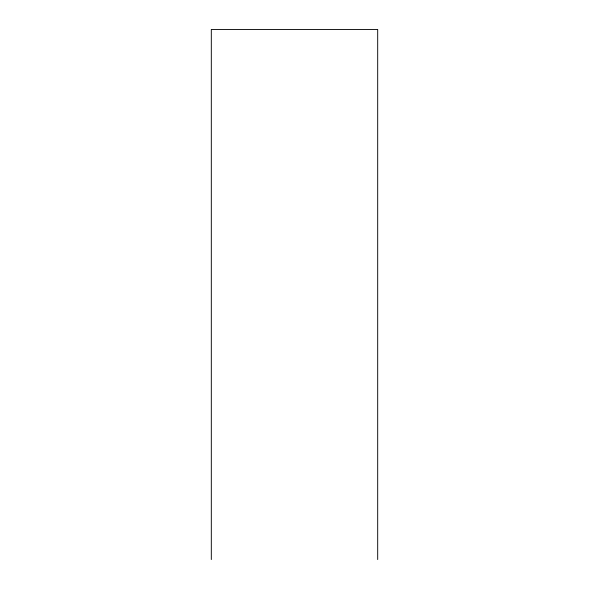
<?xml version="1.0" encoding="UTF-8"?>
<svg xmlns="http://www.w3.org/2000/svg" width="589" height="589" viewBox="0 0 589 589"><rect width="100%" height="100%" fill="white"/><g stroke="black" fill="none" stroke-linecap="round" stroke-linejoin="round"><path stroke-width="0.88" d="M377.689 559.55L377.689 29.45L211.311 29.45L211.311 559.55"/></g></svg>
